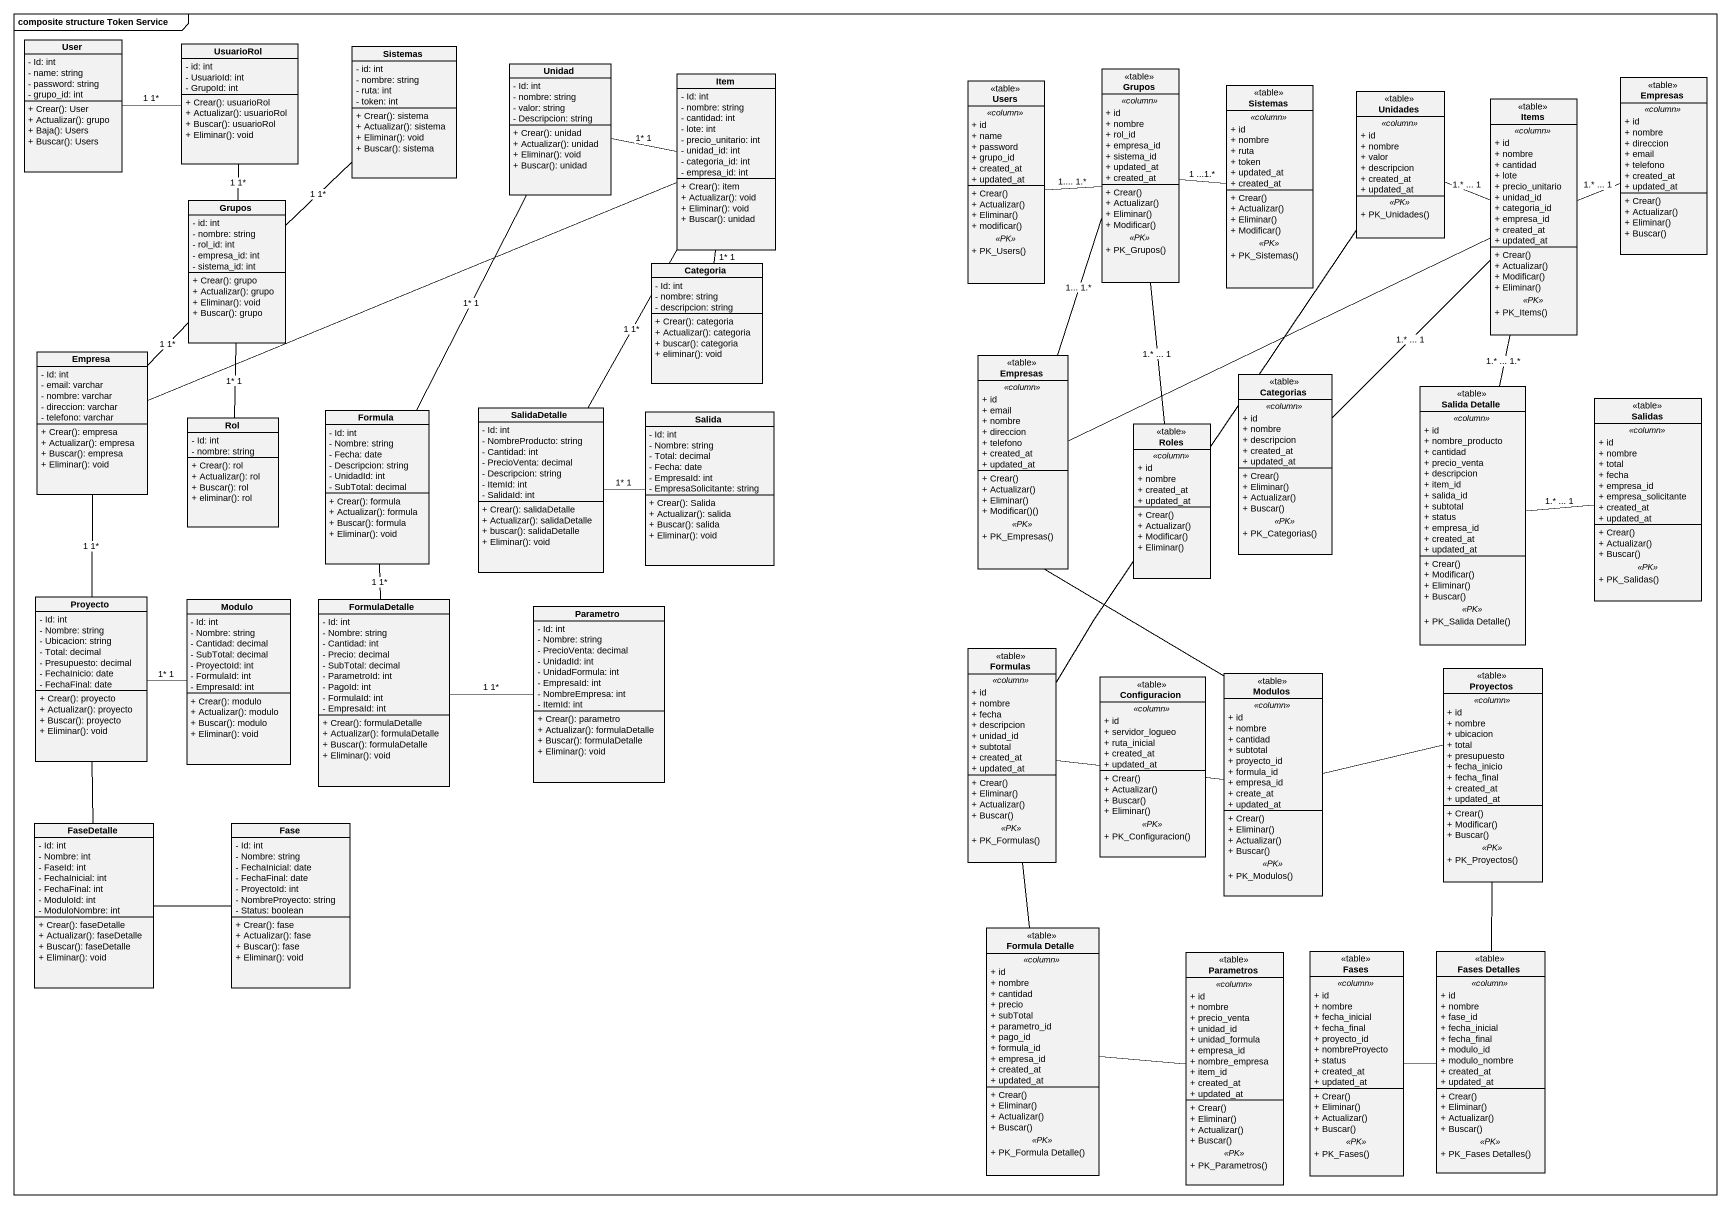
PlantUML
@startuml
mainframe composite structure Token Service
hide circle
hide empty members
skinparam classAttributeIconSize 0
class User {
  - Id: int
  - name: string
  - password: string
  - grupo_id: int
  + Crear(): User
  + Actualizar(): grupo
  + Baja(): Users
  + Buscar(): Users
}
class UsuarioRol {
  - id: int
  - UsuarioId: int
  - GrupoId: int
  + Crear(): usuarioRol
  + Actualizar(): usuarioRol
  + Buscar(): usuarioRol
  + Eliminar(): void
}
class Sistemas {
  - id: int
  - nombre: string
  - ruta: int
  - token: int
  + Crear(): sistema
  + Actualizar(): sistema
  + Eliminar(): void
  + Buscar(): sistema
}
class Unidad {
  - Id: int
  - nombre: string
  - valor: string
  - Descripcion: string
  + Crear(): unidad
  + Actualizar(): unidad
  + Eliminar(): void
  + Buscar(): unidad
}
class Item {
  - Id: int
  - nombre: string
  - cantidad: int
  - lote: int
  - precio_unitario: int
  - unidad_id: int
  - categoria_id: int
  - empresa_id: int
  + Crear(): item
  + Actualizar(): void
  + Eliminar(): void
  + Buscar(): unidad
}
class Users <<table>> {
  .. <<column>> ..
  + id
  + name
  + password
  + grupo_id
  + created_at
  + updated_at
  --
  + Crear()
  + Actualizar()
  + Eliminar()
  + modificar()
  .. <<PK>> ..
  + PK_Users()
}
class Grupos <<table>> {
  .. <<column>> ..
  + id
  + nombre
  + rol_id
  + empresa_id
  + sistema_id
  + updated_at
  + created_at
  --
  + Crear()
  + Actualizar()
  + Eliminar()
  + Modificar()
  .. <<PK>> ..
  + PK_Grupos()
}
class "Sistemas" as Sistemas_2 <<table>> {
  .. <<column>> ..
  + id
  + nombre
  + ruta
  + token
  + updated_at
  + created_at
  --
  + Crear()
  + Actualizar()
  + Eliminar()
  + Modificar()
  .. <<PK>> ..
  + PK_Sistemas()
}
class Unidades <<table>> {
  .. <<column>> ..
  + id
  + nombre
  + valor
  + descripcion
  + created_at
  + updated_at
  .. <<PK>> ..
  + PK_Unidades()
}
class Empresas <<table>> {
  .. <<column>> ..
  + id
  + nombre
  + direccion
  + email
  + telefono
  + created_at
  + updated_at
  --
  + Crear()
  + Actualizar()
  + Eliminar()
  + Buscar()
}
class Items <<table>> {
  .. <<column>> ..
  + id
  + nombre
  + cantidad
  + lote
  + precio_unitario
  + unidad_id
  + categoria_id
  + empresa_id
  + created_at
  + updated_at
  --
  + Crear()
  + Actualizar()
  + Modificar()
  + Eliminar()
  .. <<PK>> ..
  + PK_Items()
}
class "Grupos" as Grupos_2 {
  - id: int
  - nombre: string
  - rol_id: int
  - empresa_id: int
  - sistema_id: int
  + Crear(): grupo
  + Actualizar(): grupo
  + Eliminar(): void
  + Buscar(): grupo
}
class Categoria {
  - Id: int
  - nombre: string
  - descripcion: string
  + Crear(): categoria
  + Actualizar(): categoria
  + buscar(): categoria
  + eliminar(): void
}
class Empresa {
  - Id: int
  - email: varchar
  - nombre: varchar
  - direccion: varchar
  - telefono: varchar
  + Crear(): empresa
  + Actualizar(): empresa
  + Buscar(): empresa
  + Eliminar(): void
}
class "Empresas" as Empresas_2 <<table>> {
  .. <<column>> ..
  + id
  + email
  + nombre
  + direccion
  + telefono
  + created_at
  + updated_at
  --
  + Crear()
  + Actualizar()
  + Eliminar()
  + Modificar()()
  .. <<PK>> ..
  + PK_Empresas()
}
class Categorias <<table>> {
  .. <<column>> ..
  + id
  + nombre
  + descripcion
  + created_at
  + updated_at
  --
  + Crear()
  + Eliminar()
  + Actualizar()
  + Buscar()
  .. <<PK>> ..
  + PK_Categorias()
}
class "Salida Detalle" as Salida_Detalle <<table>> {
  .. <<column>> ..
  + id
  + nombre_producto
  + cantidad
  + precio_venta
  + descripcion
  + item_id
  + salida_id
  + subtotal
  + status
  + empresa_id
  + created_at
  + updated_at
  --
  + Crear()
  + Modificar()
  + Eliminar()
  + Buscar()
  .. <<PK>> ..
  + PK_Salida Detalle()
}
class Salidas <<table>> {
  .. <<column>> ..
  + id
  + nombre
  + total
  + fecha
  + empresa_id
  + empresa_solicitante
  + created_at
  + updated_at
  --
  + Crear()
  + Actualizar()
  + Buscar()
  .. <<PK>> ..
  + PK_Salidas()
}
class Rol {
  - Id: int
  - nombre: string
  + Crear(): rol
  + Actualizar(): rol
  + Buscar(): rol
  + eliminar(): rol
}
class Formula {
  - Id: int
  - Nombre: string
  - Fecha: date
  - Descripcion: string
  - UnidadId: int
  - SubTotal: decimal
  + Crear(): formula
  + Actualizar(): formula
  + Buscar(): formula
  + Eliminar(): void
}
class SalidaDetalle {
  - Id: int
  - NombreProducto: string
  - Cantidad: int
  - PrecioVenta: decimal
  - Descripcion: string
  - ItemId: int
  - SalidaId: int
  + Crear(): salidaDetalle
  + Actualizar(): salidaDetalle
  + buscar(): salidaDetalle
  + Eliminar(): void
}
class Salida {
  - Id: int
  - Nombre: string
  - Total: decimal
  - Fecha: date
  - EmpresaId: int
  - EmpresaSolicitante: string
  + Crear(): Salida
  + Actualizar(): salida
  + Buscar(): salida
  + Eliminar(): void
}
class Roles <<table>> {
  .. <<column>> ..
  + id
  + nombre
  + created_at
  + updated_at
  --
  + Crear()
  + Actualizar()
  + Modificar()
  + Eliminar()
}
class Proyecto {
  - Id: int
  - Nombre: string
  - Ubicacion: string
  - Total: decimal
  - Presupuesto: decimal
  - FechaInicio: date
  - FechaFinal: date
  + Crear(): proyecto
  + Actualizar(): proyecto
  + Buscar(): proyecto
  + Eliminar(): void
}
class Modulo {
  - Id: int
  - Nombre: string
  - Cantidad: decimal
  - SubTotal: decimal
  - ProyectoId: int
  - FormulaId: int
  - EmpresaId: int
  + Crear(): modulo
  + Actualizar(): modulo
  + Buscar(): modulo
  + Eliminar(): void
}
class FormulaDetalle {
  - Id: int
  - Nombre: string
  - Cantidad: int
  - Precio: decimal
  - SubTotal: decimal
  - ParametroId: int
  - PagoId: int
  - FormulaId: int
  - EmpresaId: int
  + Crear(): formulaDetalle
  + Actualizar(): formulaDetalle
  + Buscar(): formulaDetalle
  + Eliminar(): void
}
class Parametro {
  - Id: int
  - Nombre: string
  - PrecioVenta: decimal
  - UnidadId: int
  - UnidadFormula: int
  - EmpresaId: int
  - NombreEmpresa: int
  - ItemId: int
  + Crear(): parametro
  + Actualizar(): formulaDetalle
  + Buscar(): formulaDetalle
  + Eliminar(): void
}
class Formulas <<table>> {
  .. <<column>> ..
  + id
  + nombre
  + fecha
  + descripcion
  + unidad_id
  + subtotal
  + created_at
  + updated_at
  --
  + Crear()
  + Eliminar()
  + Actualizar()
  + Buscar()
  .. <<PK>> ..
  + PK_Formulas()
}
class Proyectos <<table>> {
  .. <<column>> ..
  + id
  + nombre
  + ubicacion
  + total
  + presupuesto
  + fecha_inicio
  + fecha_final
  + created_at
  + updated_at
  --
  + Crear()
  + Modificar()
  + Buscar()
  .. <<PK>> ..
  + PK_Proyectos()
}
class Configuracion <<table>> {
  .. <<column>> ..
  + id
  + servidor_logueo
  + ruta_inicial
  + created_at
  + updated_at
  --
  + Crear()
  + Actualizar()
  + Buscar()
  + Eliminar()
  .. <<PK>> ..
  + PK_Configuracion()
}
class Modulos <<table>> {
  .. <<column>> ..
  + id
  + nombre
  + cantidad
  + subtotal
  + proyecto_id
  + formula_id
  + empresa_id
  + create_at
  + updated_at
  --
  + Crear()
  + Eliminar()
  + Actualizar()
  + Buscar()
  .. <<PK>> ..
  + PK_Modulos()
}
class FaseDetalle {
  - Id: int
  - Nombre: int
  - FaseId: int
  - FechaInicial: int
  - FechaFinal: int
  - ModuloId: int
  - ModuloNombre: int
  + Crear(): faseDetalle
  + Actualizar(): faseDetalle
  + Buscar(): faseDetalle
  + Eliminar(): void
}
class Fase {
  - Id: int
  - Nombre: string
  - FechaInicial: date
  - FechaFinal: date
  - ProyectoId: int
  - NombreProyecto: string
  - Status: boolean
  + Crear(): fase
  + Actualizar(): fase
  + Buscar(): fase
  + Eliminar(): void
}
class "Formula Detalle" as Formula_Detalle <<table>> {
  .. <<column>> ..
  + id
  + nombre
  + cantidad
  + precio
  + subTotal
  + parametro_id
  + pago_id
  + formula_id
  + empresa_id
  + created_at
  + updated_at
  --
  + Crear()
  + Eliminar()
  + Actualizar()
  + Buscar()
  .. <<PK>> ..
  + PK_Formula Detalle()
}
class Parametros <<table>> {
  .. <<column>> ..
  + id
  + nombre
  + precio_venta
  + unidad_id
  + unidad_formula
  + empresa_id
  + nombre_empresa
  + item_id
  + created_at
  + updated_at
  --
  + Crear()
  + Eliminar()
  + Actualizar()
  + Buscar()
  .. <<PK>> ..
  + PK_Parametros()
}
class Fases <<table>> {
  .. <<column>> ..
  + id
  + nombre
  + fecha_inicial
  + fecha_final
  + proyecto_id
  + nombreProyecto
  + status
  + created_at
  + updated_at
  --
  + Crear()
  + Eliminar()
  + Actualizar()
  + Buscar()
  .. <<PK>> ..
  + PK_Fases()
}
class "Fases Detalles" as Fases_Detalles <<table>> {
  .. <<column>> ..
  + id
  + nombre
  + fase_id
  + fecha_inicial
  + fecha_final
  + modulo_id
  + modulo_nombre
  + created_at
  + updated_at
  --
  + Crear()
  + Eliminar()
  + Actualizar()
  + Buscar()
  .. <<PK>> ..
  + PK_Fases Detalles()
}
User -right- UsuarioRol : 1 1*
Unidad -right- Item : 1* 1
Item -- SalidaDetalle : 1 1*
Users -right- Grupos : 1.... 1.*
Grupos -right- Sistemas_2 : 1 ...1.*
Unidades -- Formulas
Items -left- Unidades : 1.* ... 1
Items -right- Empresas : 1.* ... 1
Items -- Salida_Detalle : 1.* ... 1.*
Grupos_2 -up- UsuarioRol : 1 1*
Grupos_2 -up- Sistemas : 1 1*
Grupos_2 -- Empresa : 1 1*
Grupos_2 -- Rol : 1* 1
Categoria -up- Item : 1* 1
Empresa -right- Item
Empresa -- Proyecto : 1 1*
Empresas_2 -up- Grupos : 1... 1.*
Empresas_2 -right- Items
Empresas_2 -- Modulos
Categorias -up- Items : 1.* ... 1
Salida_Detalle -right- Salidas : 1.* ... 1
Formula -up- Unidad : 1* 1
Salida -left- SalidaDetalle : 1* 1
Roles -up- Grupos : 1.* ... 1
Modulo -left- Proyecto : 1* 1
FormulaDetalle -up- Formula : 1 1*
FormulaDetalle -right- Parametro : 1 1*
Formulas -right- Modulos
Modulos -right- Proyectos
FaseDetalle -up- Proyecto
FaseDetalle -right- Fase
Formula_Detalle -up- Formulas
Parametros -left- Formula_Detalle
Fases -right- Fases_Detalles
Fases_Detalles -up- Proyectos
@enduml
